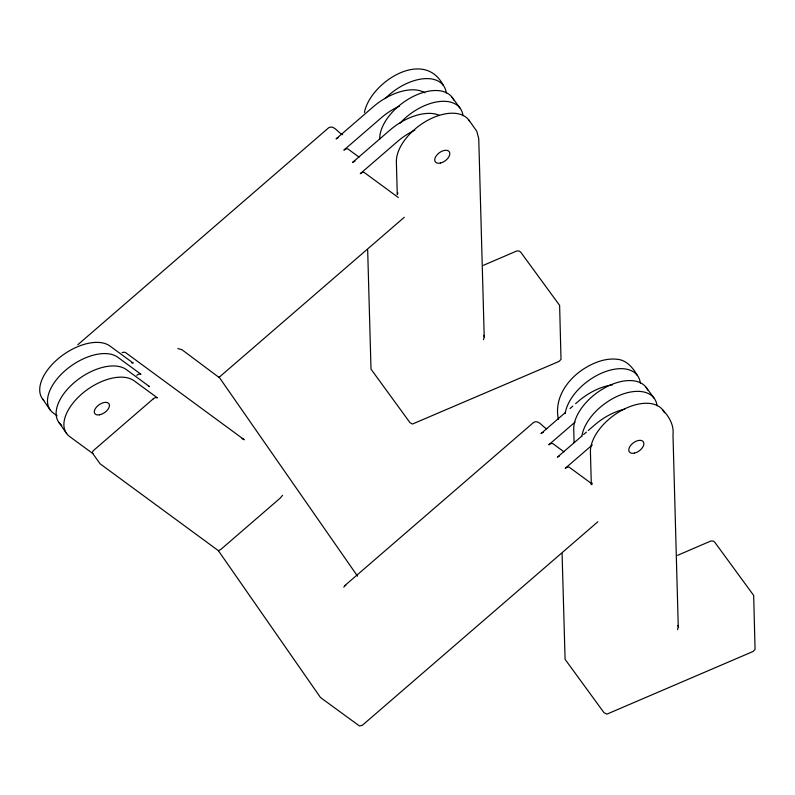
<?xml version="1.0" encoding="UTF-8"?>
<svg xmlns="http://www.w3.org/2000/svg" width="795" height="795" viewBox="0 0 795 795"><rect width="100%" height="100%" fill="white"/><g stroke="black" fill="none" stroke-linecap="round" stroke-linejoin="round"><path stroke-width="1.19" d="M468.722 119.916L476.722 131.125L478.749 138.648L484.215 336.851L483.489 339.644M662.772 409.972C669.201 416.719 674.17 425.335 672.987 434.935L678.264 626.897L677.539 629.7M364.408 112.453C370.281 82.332 423.914 47.839 443.262 85.313M343.828 587.187L344.841 585.567L533.634 422.413C538.632 419.353 542.558 427.054 546.702 428.734M282.583 495.315L280.228 498.097L220.891 549.375L218.476 550.706M77.801 344.752L328.703 127.747C334.049 124.586 338.163 133.073 342.655 134.703M404.277 217.293L218.993 377.416L181.946 349.711L177.851 348.548M565.334 412.575L541.017 433.593A3.448 1.918 -34.8 0 1 543.561 432.301M570.005 408.541L572.817 406.116M575.62 403.691L578.422 401.266A43.149 23.939 -34.8 0 1 612.478 384.83M574.994 422.165L548.808 444.793A3.448 1.918 -34.8 0 1 552.992 443.739L563.953 451.789M581.731 436.157L557.414 457.165A3.448 1.918 -34.8 0 1 559.442 456.012M583.6 434.537L586.402 432.112M588.27 430.493L594.819 424.838A43.149 23.939 -34.8 0 1 624.791 409.137M592.325 444.922L565.195 468.364A3.448 1.918 -34.8 0 1 569.379 467.311L592.305 484.145M597.83 521.798L362.411 725.239L359.479 725.984L320.494 697.523L218.327 550.617L100.14 463.833L92.627 453.349M344.841 585.567L345.885 585.448M122.023 352.662L124.06 352.145L125.69 352.672L244.373 439.824M483.459 265.301L516.83 250.942L519.244 251.021L520.755 252.224L559.62 305.379L561.012 359.35L559.074 361.407L412.416 424.053L409.952 422.622L371.007 369.148L367.678 250.157M677.509 555.357L710.879 540.997L713.294 541.077L714.804 542.279L753.67 595.435L755.061 649.406L753.113 651.463L606.913 714.129L604.001 712.678L565.096 659.363L562.085 553.509M242.008 438.621L243.618 439.287M359.022 157.122L348.061 149.072A3.448 1.918 -34.8 0 0 343.877 150.126L381.282 117.789A43.149 23.939 -34.8 0 1 399.557 106.073M398.335 197.518L364.448 172.644A3.448 1.918 -34.8 0 0 360.264 173.698L397.679 141.361A43.149 23.939 -34.8 0 1 414.881 130.142M57.101 415.795L53.225 412.953A43.149 23.939 -34.8 0 1 65.438 370.361A43.149 23.939 -34.8 0 1 117.73 357.213L140.973 374.276A3.448 1.918 -34.8 0 0 136.79 375.329M452.027 97.229L459.957 108.001M637.312 375.369C632.899 367.737 626.361 359.797 616.85 359.241C607.072 358.167 597.323 361.347 588.797 365.919C569.757 375.985 553.499 396.536 558.398 419.283M646.077 387.284L654.007 398.057M357.521 576.136L219.042 377.019M42.523 398.861L50.304 410.061M58.91 422.433L66.701 433.633M677.827 625.417L678.264 626.897M483.777 335.361L484.215 336.851M574.099 442.636L573.732 429.32A43.149 24.943 -36.3 0 1 605.79 387.264A43.149 24.943 -36.3 0 1 647.756 390.087M148.436 386.36A3.448 1.918 -34.8 0 1 149.579 386.658L126.335 369.586A43.149 23.939 -34.8 0 0 74.044 382.743A43.149 23.939 -34.8 0 0 61.841 425.325M355.027 161.206A3.448 1.918 -34.8 0 0 352.483 162.498L389.888 130.171A43.149 23.939 -34.8 0 1 439.367 115.374M131.553 362.848A3.448 1.918 -34.8 0 1 133.182 363.086L109.939 346.014A43.149 23.939 -34.8 0 0 59.039 357.998A43.149 23.939 -34.8 0 0 43.854 400.402M338.123 137.764A3.448 1.918 -34.8 0 0 336.086 138.926L373.491 106.6A43.149 23.939 -34.8 0 1 424.908 92.836M397.947 192.877A3.448 1.997 -36.3 0 0 397.281 194.626L396.377 161.961A43.149 24.933 -36.3 0 1 427.223 120.572A43.149 24.933 -36.3 0 1 469.636 121.267M385.088 98.66A43.149 24.933 -36.3 0 1 423.556 78.745A43.149 24.933 -36.3 0 1 446.303 93.045M379.692 139.274A43.149 24.933 -36.3 0 1 411.75 97.219A43.149 24.933 -36.3 0 1 453.716 100.031M399.895 123.344A43.149 24.933 -36.3 0 1 439.108 101.561A43.149 24.933 -36.3 0 1 462.998 115.742M591.997 482.923A3.448 1.997 -36.3 0 0 591.321 484.682L590.427 452.017A43.149 24.943 -36.3 0 1 622.485 409.962A43.149 24.943 -36.3 0 1 664.451 412.774M565.185 413.599A43.149 24.933 -36.3 0 1 603.176 372.487A43.149 24.933 -36.3 0 1 640.353 383.101M581.88 436.286A43.149 24.933 -36.3 0 1 619.871 395.185A43.149 24.933 -36.3 0 1 657.048 405.788M153.187 398.901L93.85 450.189A3.448 1.918 -34.8 0 0 92.866 453.587L69.622 436.525A43.149 23.939 -34.8 0 1 81.825 393.942A43.149 23.939 -34.8 0 1 134.117 380.785L157.37 397.848A3.448 1.918 -34.8 0 0 153.187 398.901M99.504 414.811A8.626 4.79 -34.8 0 0 109.303 404.416A8.626 4.79 -34.8 0 0 96.801 406.722A8.626 4.79 -34.8 0 0 99.504 414.811M440.43 163.064A8.626 4.989 -36.3 0 0 449.543 152.203A8.626 4.989 -36.3 0 0 436.862 155.045A8.626 4.989 -36.3 0 0 440.43 163.064M634.47 453.12A8.626 4.989 -36.3 0 0 643.592 442.259A8.626 4.989 -36.3 0 0 630.902 445.101A8.626 4.989 -36.3 0 0 634.47 453.12"/></g></svg>
